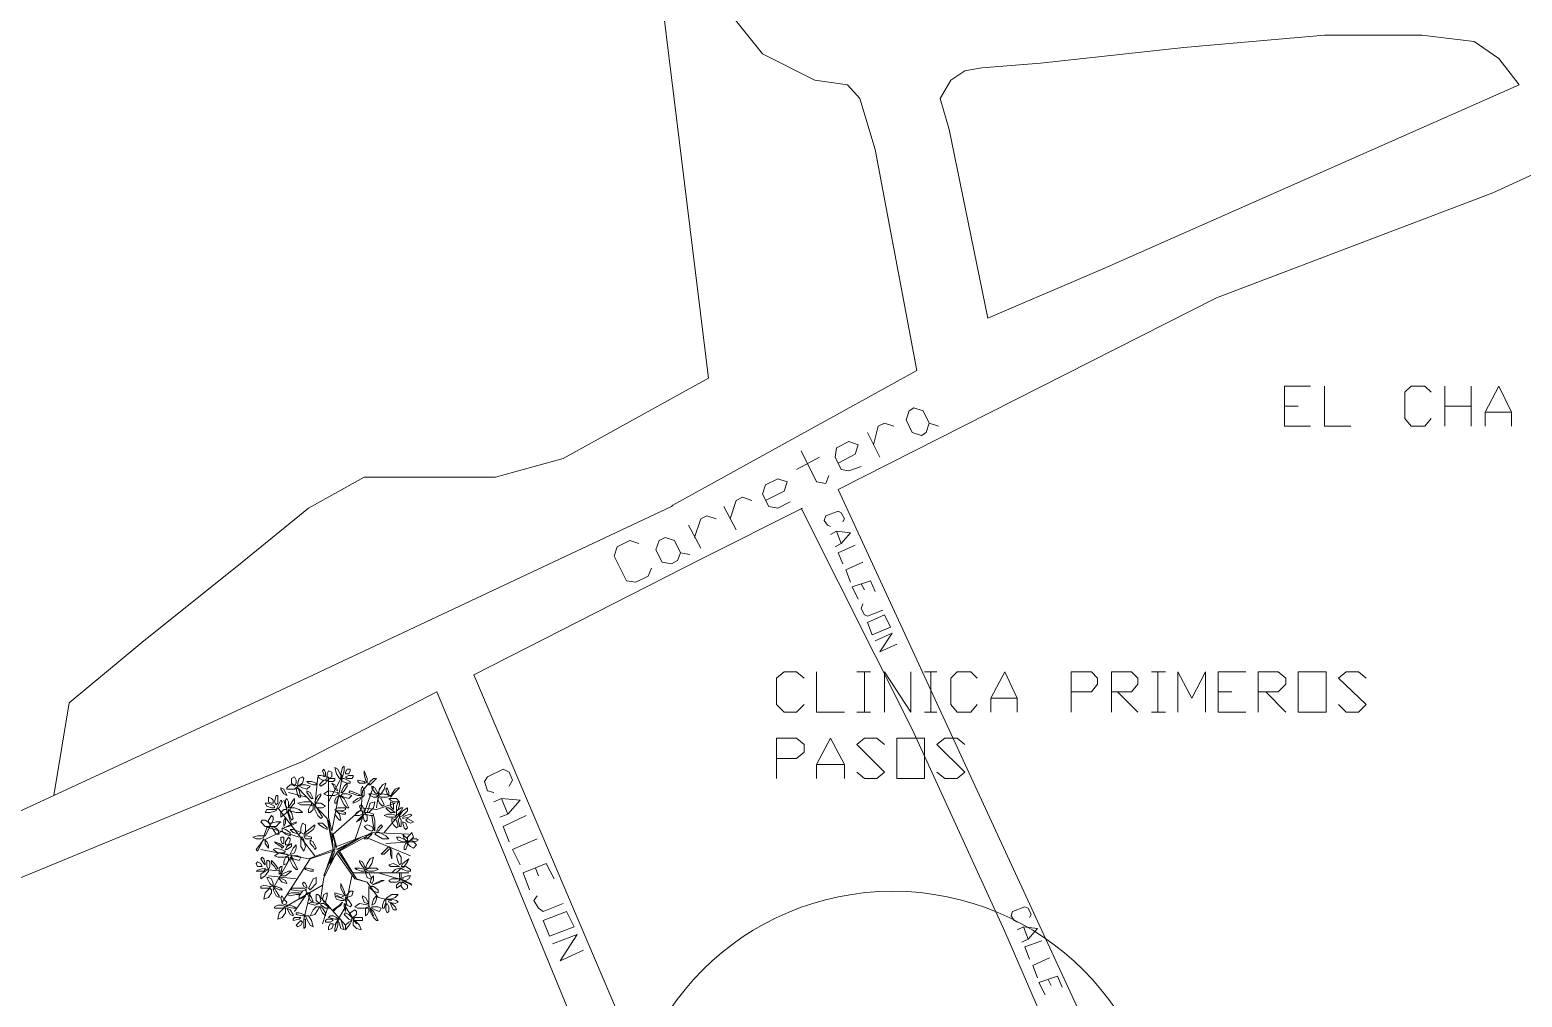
# Model space of a CAD drawing. Header units: millimetres. Extents: x 2576 to 2719, y 1757 to 1977.
# Drawn here: x 2622.21 to 2649.5, y 1828.21 to 1845.89 of the extents above; entities that cross this region are included whole.
import ezdxf

# ---------------------------------------------------------------- set-up
doc = ezdxf.new("R2010")
doc.units = ezdxf.units.MM
for name, color, linetype in [('PDF_0', 7, 'Continuous'), ('PDF_CVL_CUADCON_TIT', 7, 'Continuous'), ('PDF_outline', 7, 'Continuous')]:
    doc.layers.add(name, color=color, linetype=linetype)

msp = doc.modelspace()

# ---------------------------------------------------------------- linework, layer by layer
at = {"layer": 'PDF_0', "lineweight": 9}
for points in [[(2627.079, 1832.182), (2627.079, 1832.125), (2627.05, 1832.069), (2626.994, 1832.125), (2626.994, 1832.21), (2627.05, 1832.238)], [(2627.191, 1832.238), (2627.22, 1832.21), (2627.191, 1832.125), (2627.107, 1832.069), (2627.107, 1832.125), (2627.135, 1832.21)], [(2627.559, 1832.182), (2627.502, 1832.21), (2627.474, 1832.266), (2627.53, 1832.266), (2627.643, 1832.238), (2627.615, 1832.182)], [(2627.587, 1832.238), (2627.615, 1832.266), (2627.615, 1832.323), (2627.587, 1832.379), (2627.559, 1832.351), (2627.587, 1832.295)], [(2627.672, 1832.21), (2627.643, 1832.238), (2627.643, 1832.295), (2627.672, 1832.351), (2627.728, 1832.323), (2627.728, 1832.238)], [(2627.897, 1832.21), (2627.869, 1832.21), (2627.813, 1832.295), (2627.785, 1832.408), (2627.841, 1832.379), (2627.897, 1832.266)], [(2627.897, 1832.295), (2627.926, 1832.238), (2627.954, 1832.351), (2627.954, 1832.436), (2627.926, 1832.408)], [(2627.982, 1832.295), (2627.982, 1832.323), (2628.01, 1832.379), (2628.067, 1832.379), (2628.067, 1832.351), (2628.039, 1832.295)], [(2628.095, 1832.21), (2628.01, 1832.21), (2627.982, 1832.238), (2628.039, 1832.266), (2628.123, 1832.266), (2628.123, 1832.238)], [(2628.321, 1832.295), (2628.321, 1832.351), (2628.378, 1832.21), (2628.378, 1832.125), (2628.349, 1832.182)], [(2626.853, 1831.928), (2626.909, 1831.899), (2626.853, 1832.012), (2626.796, 1832.041), (2626.796, 1832.012)], [(2626.966, 1832.097), (2627.05, 1832.097), (2627.107, 1832.069), (2627.05, 1832.012), (2626.909, 1832.012), (2626.909, 1832.041)], [(2627.107, 1831.899), (2627.079, 1832.012), (2627.107, 1832.041), (2627.135, 1831.984), (2627.163, 1831.871), (2627.135, 1831.871)], [(2627.135, 1832.069), (2627.163, 1832.097), (2627.248, 1832.097), (2627.333, 1832.069), (2627.276, 1832.012), (2627.191, 1832.041)], [(2627.389, 1832.097), (2627.304, 1832.125), (2627.276, 1832.153), (2627.361, 1832.153), (2627.446, 1832.125), (2627.446, 1832.097)], [(2627.333, 1831.871), (2627.276, 1831.956), (2627.276, 1831.984), (2627.333, 1831.956), (2627.389, 1831.843), (2627.361, 1831.843)], [(2627.53, 1832.125), (2627.587, 1832.182), (2627.643, 1832.182), (2627.615, 1832.125), (2627.53, 1832.069), (2627.502, 1832.097)], [(2627.785, 1831.899), (2627.643, 1831.899), (2627.587, 1831.928), (2627.672, 1831.984), (2627.841, 1831.956), (2627.841, 1831.928)], [(2627.756, 1832.153), (2627.672, 1832.153), (2627.643, 1832.182), (2627.7, 1832.21), (2627.785, 1832.21), (2627.785, 1832.182)], [(2627.785, 1832.012), (2627.841, 1831.984), (2627.785, 1832.097), (2627.728, 1832.125), (2627.756, 1832.097)], [(2628.01, 1832.125), (2627.926, 1832.153), (2627.897, 1832.21), (2627.954, 1832.21), (2628.067, 1832.153), (2628.067, 1832.125)], [(2627.954, 1831.984), (2628.01, 1832.069), (2628.01, 1832.125), (2627.954, 1832.069), (2627.897, 1831.956), (2627.926, 1831.956)], [(2628.123, 1831.928), (2628.208, 1831.899), (2628.265, 1831.899), (2628.208, 1831.928), (2628.067, 1831.984), (2628.039, 1831.956)], [(2628.236, 1832.125), (2628.321, 1832.125), (2628.349, 1832.125), (2628.321, 1832.153), (2628.208, 1832.182), (2628.208, 1832.153)], [(2628.293, 1831.871), (2628.321, 1831.899), (2628.321, 1831.984), (2628.293, 1832.069), (2628.265, 1832.012), (2628.265, 1831.928)], [(2628.406, 1832.097), (2628.434, 1832.097), (2628.491, 1832.153), (2628.547, 1832.21), (2628.491, 1832.21), (2628.434, 1832.153)], [(2628.519, 1831.956), (2628.462, 1832.041), (2628.462, 1832.069), (2628.519, 1832.041), (2628.575, 1831.928), (2628.547, 1831.928)], [(2628.575, 1831.928), (2628.632, 1831.928), (2628.688, 1832.012), (2628.716, 1832.125), (2628.66, 1832.097), (2628.603, 1832.012)], [(2628.716, 1832.012), (2628.745, 1832.041), (2628.773, 1831.956), (2628.773, 1831.899), (2628.745, 1831.928)], [(2628.886, 1832.012), (2628.829, 1831.928), (2628.801, 1831.871), (2628.858, 1831.928), (2628.971, 1832.041), (2628.942, 1832.041)], [(2626.627, 1831.673), (2626.542, 1831.702), (2626.514, 1831.758), (2626.57, 1831.758), (2626.683, 1831.702), (2626.683, 1831.673)], [(2626.655, 1831.758), (2626.627, 1831.758), (2626.57, 1831.786), (2626.57, 1831.871), (2626.627, 1831.843), (2626.655, 1831.815)], [(2626.74, 1831.843), (2626.74, 1831.758), (2626.711, 1831.73), (2626.683, 1831.786), (2626.711, 1831.899), (2626.74, 1831.899)], [(2626.796, 1831.73), (2626.768, 1831.673), (2626.711, 1831.645), (2626.74, 1831.702), (2626.796, 1831.815), (2626.824, 1831.786)], [(2626.881, 1831.73), (2626.881, 1831.815), (2626.909, 1831.843), (2626.937, 1831.786), (2626.937, 1831.673), (2626.909, 1831.673)], [(2626.966, 1831.73), (2627.022, 1831.815), (2627.05, 1831.843), (2627.05, 1831.758), (2626.966, 1831.673), (2626.937, 1831.702)], [(2627.304, 1831.73), (2627.163, 1831.73), (2627.107, 1831.758), (2627.22, 1831.786), (2627.361, 1831.786), (2627.361, 1831.73)], [(2627.304, 1831.589), (2627.333, 1831.589), (2627.389, 1831.645), (2627.389, 1831.73), (2627.333, 1831.702), (2627.304, 1831.645)], [(2627.474, 1831.815), (2627.53, 1831.899), (2627.53, 1831.928), (2627.474, 1831.899), (2627.417, 1831.786), (2627.446, 1831.758)], [(2627.417, 1831.702), (2627.446, 1831.758), (2627.53, 1831.758), (2627.615, 1831.702), (2627.559, 1831.673), (2627.474, 1831.673)], [(2627.474, 1831.532), (2627.417, 1831.645), (2627.417, 1831.73), (2627.474, 1831.645), (2627.559, 1831.504), (2627.53, 1831.476)], [(2627.785, 1831.758), (2627.813, 1831.758), (2627.841, 1831.843), (2627.869, 1831.899), (2627.813, 1831.871), (2627.785, 1831.815)], [(2627.954, 1831.73), (2627.897, 1831.843), (2627.869, 1831.899), (2627.954, 1831.843), (2628.039, 1831.673), (2628.01, 1831.673)], [(2627.897, 1831.899), (2627.926, 1831.928), (2628.01, 1831.928), (2628.095, 1831.899), (2628.039, 1831.843), (2627.954, 1831.871)], [(2628.18, 1831.786), (2628.236, 1831.815), (2628.265, 1831.871), (2628.208, 1831.843), (2628.123, 1831.786), (2628.123, 1831.758)], [(2628.293, 1831.702), (2628.321, 1831.645), (2628.321, 1831.589), (2628.265, 1831.617), (2628.236, 1831.702), (2628.265, 1831.73)], [(2628.378, 1831.589), (2628.406, 1831.589), (2628.491, 1831.673), (2628.519, 1831.786), (2628.434, 1831.758), (2628.406, 1831.673)], [(2628.491, 1831.871), (2628.434, 1831.899), (2628.406, 1831.928), (2628.462, 1831.928), (2628.575, 1831.899), (2628.547, 1831.871)], [(2628.745, 1831.871), (2628.801, 1831.899), (2628.66, 1831.928), (2628.575, 1831.899), (2628.632, 1831.871)], [(2628.603, 1831.758), (2628.575, 1831.815), (2628.575, 1831.871), (2628.632, 1831.843), (2628.688, 1831.73), (2628.66, 1831.702)], [(2628.773, 1831.843), (2628.801, 1831.815), (2628.858, 1831.786), (2628.971, 1831.786), (2628.914, 1831.843), (2628.829, 1831.843)], [(2628.858, 1831.645), (2628.829, 1831.673), (2628.801, 1831.702), (2628.801, 1831.786), (2628.858, 1831.758), (2628.858, 1831.702)], [(2628.971, 1831.73), (2628.942, 1831.645), (2628.914, 1831.617), (2628.914, 1831.702), (2628.942, 1831.786), (2628.971, 1831.758)], [(2626.514, 1831.448), (2626.598, 1831.391), (2626.598, 1831.335), (2626.514, 1831.335), (2626.429, 1831.419), (2626.457, 1831.448)], [(2626.711, 1831.645), (2626.711, 1831.617), (2626.598, 1831.589), (2626.514, 1831.589), (2626.542, 1831.645), (2626.655, 1831.645)], [(2626.655, 1831.448), (2626.627, 1831.391), (2626.57, 1831.391), (2626.57, 1831.448), (2626.627, 1831.532), (2626.655, 1831.504)], [(2626.796, 1831.419), (2626.768, 1831.391), (2626.711, 1831.335), (2626.598, 1831.335), (2626.627, 1831.391), (2626.711, 1831.419)], [(2626.796, 1831.589), (2626.853, 1831.645), (2626.909, 1831.645), (2626.909, 1831.589), (2626.796, 1831.504), (2626.796, 1831.532)], [(2626.853, 1831.448), (2626.881, 1831.504), (2626.881, 1831.391), (2626.853, 1831.335), (2626.853, 1831.363)], [(2627.022, 1831.391), (2626.909, 1831.335), (2626.853, 1831.306), (2626.937, 1831.335), (2627.079, 1831.391), (2627.079, 1831.419)], [(2626.966, 1831.504), (2626.937, 1831.589), (2626.937, 1831.645), (2626.994, 1831.589), (2627.022, 1831.476), (2626.994, 1831.448)], [(2626.966, 1831.673), (2626.966, 1831.617), (2627.079, 1831.589), (2627.191, 1831.589), (2627.135, 1831.645), (2627.05, 1831.673)], [(2627.926, 1831.617), (2627.813, 1831.617), (2627.785, 1831.645), (2627.841, 1831.673), (2627.982, 1831.673), (2627.982, 1831.645)], [(2627.841, 1831.476), (2627.785, 1831.56), (2627.813, 1831.617), (2627.869, 1831.56), (2627.897, 1831.448), (2627.869, 1831.448)], [(2627.926, 1831.56), (2627.841, 1831.589), (2627.813, 1831.617), (2627.869, 1831.617), (2627.982, 1831.589), (2627.982, 1831.56)], [(2628.293, 1831.617), (2628.293, 1831.56), (2628.236, 1831.532), (2628.152, 1831.532), (2628.18, 1831.589), (2628.236, 1831.617)], [(2628.293, 1831.532), (2628.236, 1831.476), (2628.18, 1831.419), (2628.236, 1831.448), (2628.265, 1831.476)], [(2628.378, 1831.532), (2628.378, 1831.448), (2628.349, 1831.419), (2628.321, 1831.448), (2628.293, 1831.56), (2628.321, 1831.56)], [(2628.434, 1831.532), (2628.349, 1831.56), (2628.349, 1831.589), (2628.406, 1831.589), (2628.491, 1831.56), (2628.491, 1831.532)], [(2628.519, 1831.448), (2628.519, 1831.306), (2628.519, 1831.25), (2628.491, 1831.335), (2628.462, 1831.532), (2628.491, 1831.532)], [(2628.914, 1831.532), (2628.886, 1831.504), (2628.773, 1831.504), (2628.688, 1831.532), (2628.745, 1831.56), (2628.829, 1831.56)], [(2628.801, 1831.589), (2628.745, 1831.645), (2628.716, 1831.673), (2628.773, 1831.673), (2628.886, 1831.589), (2628.858, 1831.589)], [(2628.858, 1831.363), (2628.829, 1831.419), (2628.829, 1831.476), (2628.914, 1831.448), (2628.942, 1831.335), (2628.914, 1831.306)], [(2628.999, 1831.617), (2628.942, 1831.56), (2628.914, 1831.532), (2628.914, 1831.617), (2628.999, 1831.673), (2629.027, 1831.673)], [(2628.971, 1831.363), (2628.942, 1831.448), (2628.971, 1831.504), (2628.999, 1831.448), (2628.999, 1831.335), (2628.971, 1831.335)], [(2628.971, 1831.504), (2628.971, 1831.532), (2629.027, 1831.617), (2629.112, 1831.673), (2629.112, 1831.617), (2629.027, 1831.532)], [(2629.084, 1831.532), (2629.168, 1831.56), (2629.196, 1831.532), (2629.14, 1831.504), (2629.027, 1831.476), (2629.027, 1831.504)], [(2629.055, 1831.306), (2629.027, 1831.391), (2629.027, 1831.419), (2629.084, 1831.391), (2629.112, 1831.306), (2629.084, 1831.278)], [(2629.084, 1831.448), (2629.112, 1831.476), (2629.168, 1831.448), (2629.225, 1831.419), (2629.168, 1831.391), (2629.112, 1831.419)], [(2626.485, 1831.137), (2626.485, 1831.165), (2626.373, 1831.165), (2626.288, 1831.137), (2626.344, 1831.109), (2626.429, 1831.109)], [(2626.514, 1831.222), (2626.542, 1831.306), (2626.598, 1831.335), (2626.57, 1831.278), (2626.514, 1831.165), (2626.485, 1831.165)], [(2626.627, 1831.335), (2626.655, 1831.335), (2626.74, 1831.278), (2626.768, 1831.193), (2626.711, 1831.193), (2626.655, 1831.278)], [(2626.853, 1831.024), (2626.824, 1831.024), (2626.796, 1831.08), (2626.796, 1831.137), (2626.853, 1831.137), (2626.853, 1831.052)], [(2626.824, 1831.306), (2626.824, 1831.25), (2626.881, 1831.193), (2626.966, 1831.165), (2626.966, 1831.222), (2626.881, 1831.278)], [(2626.966, 1831.08), (2626.937, 1830.996), (2626.881, 1830.996), (2626.881, 1831.052), (2626.937, 1831.137), (2626.966, 1831.109)], [(2627.107, 1831.25), (2627.022, 1831.278), (2626.966, 1831.278), (2627.022, 1831.222), (2627.135, 1831.193), (2627.163, 1831.222)], [(2627.22, 1831.193), (2627.163, 1831.222), (2627.163, 1831.306), (2627.191, 1831.391), (2627.248, 1831.363), (2627.248, 1831.25)], [(2627.22, 1831.08), (2627.248, 1830.967), (2627.22, 1830.883), (2627.163, 1830.967), (2627.163, 1831.137), (2627.191, 1831.137)], [(2627.389, 1831.278), (2627.276, 1831.193), (2627.22, 1831.193), (2627.276, 1831.25), (2627.417, 1831.363), (2627.417, 1831.335)], [(2627.361, 1831.109), (2627.361, 1831.137), (2627.276, 1831.165), (2627.22, 1831.165), (2627.248, 1831.109), (2627.304, 1831.109)], [(2627.587, 1831.306), (2627.502, 1831.363), (2627.474, 1831.391), (2627.559, 1831.391), (2627.643, 1831.306), (2627.643, 1831.278)], [(2628.491, 1831.278), (2628.462, 1831.25), (2628.378, 1831.278), (2628.321, 1831.335), (2628.378, 1831.363), (2628.462, 1831.335)], [(2628.406, 1831.193), (2628.349, 1831.137), (2628.321, 1831.109), (2628.378, 1831.109), (2628.462, 1831.193), (2628.462, 1831.222)], [(2628.603, 1831.222), (2628.716, 1831.165), (2628.773, 1831.109), (2628.66, 1831.109), (2628.519, 1831.193), (2628.547, 1831.222)], [(2628.66, 1831.335), (2628.632, 1831.363), (2628.575, 1831.306), (2628.547, 1831.25), (2628.575, 1831.25), (2628.632, 1831.306)], [(2629.027, 1831.052), (2628.942, 1831.08), (2628.914, 1831.137), (2628.971, 1831.137), (2629.084, 1831.08), (2629.084, 1831.052)], [(2629.055, 1831.165), (2629.027, 1831.193), (2629.055, 1831.109), (2629.112, 1831.052), (2629.112, 1831.109)], [(2629.112, 1831.137), (2629.168, 1831.193), (2629.196, 1831.222), (2629.225, 1831.137), (2629.14, 1831.052), (2629.112, 1831.08)], [(2626.401, 1830.939), (2626.457, 1831.052), (2626.485, 1831.109), (2626.429, 1831.024), (2626.344, 1830.911), (2626.373, 1830.883)], [(2626.57, 1830.996), (2626.57, 1830.939), (2626.514, 1831.024), (2626.514, 1831.08), (2626.542, 1831.052)], [(2626.881, 1830.883), (2626.853, 1830.854), (2626.74, 1830.854), (2626.655, 1830.911), (2626.711, 1830.939), (2626.796, 1830.911)], [(2626.796, 1830.967), (2626.711, 1831.024), (2626.683, 1831.052), (2626.768, 1831.024), (2626.853, 1830.967), (2626.824, 1830.939)], [(2626.994, 1830.967), (2626.909, 1830.911), (2626.881, 1830.911), (2626.909, 1830.967), (2626.994, 1831.024), (2626.994, 1830.996)], [(2627.05, 1830.854), (2627.079, 1830.939), (2627.079, 1830.996), (2627.022, 1830.939), (2626.966, 1830.826), (2626.994, 1830.826)], [(2627.389, 1830.967), (2627.333, 1831.024), (2627.333, 1831.08), (2627.389, 1831.052), (2627.446, 1830.939), (2627.417, 1830.911)], [(2628.773, 1830.911), (2628.688, 1830.826), (2628.632, 1830.826), (2628.688, 1830.883), (2628.773, 1830.967), (2628.801, 1830.939)], [(2628.829, 1830.883), (2628.801, 1830.939), (2628.801, 1830.826), (2628.829, 1830.742), (2628.829, 1830.798)], [(2629.055, 1830.967), (2629.084, 1831.024), (2629.112, 1831.052), (2629.112, 1830.996), (2629.084, 1830.911), (2629.055, 1830.911)], [(2629.112, 1831.024), (2629.14, 1831.052), (2629.225, 1831.052), (2629.281, 1830.996), (2629.225, 1830.939), (2629.168, 1830.967)], [(2629.168, 1831.08), (2629.253, 1831.052), (2629.309, 1831.08), (2629.281, 1831.109), (2629.225, 1831.109)], [(2626.457, 1830.6), (2626.429, 1830.6), (2626.373, 1830.6), (2626.344, 1830.657), (2626.373, 1830.685), (2626.429, 1830.657)], [(2626.485, 1830.742), (2626.514, 1830.657), (2626.514, 1830.629), (2626.485, 1830.657), (2626.429, 1830.742), (2626.457, 1830.77)], [(2626.598, 1830.685), (2626.598, 1830.6), (2626.57, 1830.544), (2626.542, 1830.6), (2626.542, 1830.713), (2626.57, 1830.713)], [(2626.683, 1830.6), (2626.627, 1830.657), (2626.627, 1830.713), (2626.683, 1830.657), (2626.74, 1830.572), (2626.711, 1830.544)], [(2626.853, 1830.77), (2626.74, 1830.77), (2626.683, 1830.798), (2626.768, 1830.854), (2626.909, 1830.826), (2626.937, 1830.798)], [(2626.768, 1830.572), (2626.768, 1830.487), (2626.768, 1830.459), (2626.796, 1830.487), (2626.824, 1830.6), (2626.796, 1830.6)], [(2626.853, 1830.629), (2626.909, 1830.657), (2626.937, 1830.713), (2626.937, 1830.77), (2626.881, 1830.77), (2626.853, 1830.685)], [(2627.022, 1830.6), (2626.966, 1830.713), (2626.966, 1830.77), (2627.022, 1830.713), (2627.107, 1830.544), (2627.079, 1830.544)], [(2626.994, 1830.77), (2626.994, 1830.798), (2627.107, 1830.798), (2627.163, 1830.77), (2627.135, 1830.713), (2627.022, 1830.742)], [(2628.293, 1830.6), (2628.236, 1830.685), (2628.236, 1830.713), (2628.293, 1830.685), (2628.349, 1830.572), (2628.321, 1830.572)], [(2628.349, 1830.572), (2628.406, 1830.572), (2628.462, 1830.657), (2628.491, 1830.77), (2628.434, 1830.742), (2628.378, 1830.657)], [(2628.886, 1830.6), (2628.801, 1830.6), (2628.773, 1830.629), (2628.858, 1830.657), (2628.971, 1830.6), (2628.942, 1830.6)], [(2628.971, 1830.629), (2628.999, 1830.657), (2628.999, 1830.77), (2628.942, 1830.854), (2628.914, 1830.798), (2628.942, 1830.685)], [(2629.112, 1830.685), (2629.14, 1830.742), (2629.027, 1830.657), (2628.999, 1830.6), (2629.055, 1830.6)], [(2629.112, 1830.516), (2629.027, 1830.544), (2628.999, 1830.572), (2629.084, 1830.6), (2629.168, 1830.544), (2629.168, 1830.516)], [(2626.485, 1830.516), (2626.373, 1830.516), (2626.344, 1830.516), (2626.401, 1830.544), (2626.514, 1830.572), (2626.514, 1830.544)], [(2626.57, 1830.544), (2626.57, 1830.516), (2626.514, 1830.431), (2626.429, 1830.374), (2626.429, 1830.459), (2626.514, 1830.516)], [(2626.627, 1830.374), (2626.655, 1830.29), (2626.655, 1830.233), (2626.598, 1830.29), (2626.542, 1830.403), (2626.57, 1830.403)], [(2626.768, 1830.403), (2626.768, 1830.374), (2626.824, 1830.318), (2626.909, 1830.29), (2626.881, 1830.346), (2626.824, 1830.374)], [(2626.937, 1830.516), (2626.994, 1830.516), (2626.881, 1830.431), (2626.796, 1830.431), (2626.824, 1830.459)], [(2627.22, 1830.318), (2627.191, 1830.29), (2627.22, 1830.233), (2627.276, 1830.205), (2627.276, 1830.233), (2627.248, 1830.29)], [(2627.333, 1830.516), (2627.248, 1830.544), (2627.22, 1830.572), (2627.276, 1830.572), (2627.389, 1830.544), (2627.389, 1830.516)], [(2627.333, 1830.261), (2627.389, 1830.374), (2627.446, 1830.403), (2627.446, 1830.29), (2627.333, 1830.177), (2627.304, 1830.205)], [(2628.265, 1830.516), (2628.18, 1830.544), (2628.152, 1830.572), (2628.236, 1830.572), (2628.349, 1830.544), (2628.321, 1830.516)], [(2628.491, 1830.516), (2628.406, 1830.516), (2628.349, 1830.544), (2628.434, 1830.572), (2628.547, 1830.572), (2628.575, 1830.544)], [(2628.378, 1830.403), (2628.349, 1830.487), (2628.349, 1830.516), (2628.406, 1830.487), (2628.462, 1830.374), (2628.434, 1830.374)], [(2628.462, 1830.403), (2628.491, 1830.431), (2628.491, 1830.346), (2628.462, 1830.29), (2628.434, 1830.318)], [(2628.632, 1830.346), (2628.688, 1830.346), (2628.547, 1830.29), (2628.462, 1830.261), (2628.519, 1830.29)], [(2628.914, 1830.318), (2628.801, 1830.318), (2628.773, 1830.346), (2628.829, 1830.374), (2628.971, 1830.374), (2628.971, 1830.346)], [(2628.942, 1830.516), (2628.886, 1830.487), (2628.829, 1830.487), (2628.886, 1830.544), (2628.971, 1830.572), (2628.999, 1830.572)], [(2628.914, 1830.261), (2628.914, 1830.205), (2628.999, 1830.261), (2628.999, 1830.318), (2628.971, 1830.318)], [(2628.999, 1830.459), (2628.999, 1830.374), (2628.999, 1830.346), (2628.971, 1830.403), (2628.971, 1830.487), (2628.999, 1830.487)], [(2628.999, 1830.29), (2629.027, 1830.318), (2629.112, 1830.261), (2629.112, 1830.205), (2629.055, 1830.177), (2628.999, 1830.233)], [(2629.027, 1830.403), (2629.112, 1830.431), (2629.168, 1830.431), (2629.14, 1830.374), (2629.027, 1830.318), (2629.027, 1830.346)], [(2629.055, 1830.346), (2629.084, 1830.318), (2629.14, 1830.29), (2629.196, 1830.261), (2629.168, 1830.29), (2629.112, 1830.318)], [(2626.485, 1830.261), (2626.598, 1830.233), (2626.627, 1830.233), (2626.57, 1830.205), (2626.429, 1830.205), (2626.429, 1830.233)], [(2626.627, 1830.177), (2626.598, 1830.205), (2626.514, 1830.12), (2626.485, 1830.007), (2626.57, 1830.036), (2626.627, 1830.12)], [(2626.711, 1830.233), (2626.655, 1830.233), (2626.768, 1830.177), (2626.824, 1830.177), (2626.796, 1830.205)], [(2626.711, 1830.148), (2626.768, 1830.064), (2626.768, 1830.036), (2626.711, 1830.064), (2626.655, 1830.177), (2626.683, 1830.205)], [(2626.853, 1830.007), (2626.909, 1829.951), (2626.881, 1829.894), (2626.824, 1829.923), (2626.796, 1830.036), (2626.824, 1830.064)], [(2627.079, 1830.092), (2626.966, 1830.064), (2626.909, 1830.092), (2626.994, 1830.12), (2627.135, 1830.12), (2627.135, 1830.092)], [(2627.079, 1830.205), (2627.22, 1830.205), (2627.276, 1830.177), (2627.163, 1830.148), (2626.994, 1830.177), (2626.994, 1830.205)], [(2627.248, 1830.177), (2627.276, 1830.12), (2627.22, 1830.036), (2627.135, 1830.007), (2627.135, 1830.064), (2627.191, 1830.148)], [(2627.304, 1830.064), (2627.333, 1829.979), (2627.389, 1829.951), (2627.361, 1830.036), (2627.304, 1830.12), (2627.276, 1830.12)], [(2627.502, 1830.064), (2627.53, 1829.979), (2627.502, 1829.923), (2627.446, 1829.979), (2627.446, 1830.092), (2627.474, 1830.092)], [(2627.559, 1830.007), (2627.587, 1830.092), (2627.643, 1830.12), (2627.643, 1830.064), (2627.615, 1829.951), (2627.587, 1829.951)], [(2627.841, 1830.064), (2627.897, 1830.036), (2627.954, 1830.064), (2627.897, 1830.092), (2627.785, 1830.12), (2627.785, 1830.092)], [(2627.954, 1829.979), (2627.954, 1830.007), (2627.869, 1830.036), (2627.785, 1830.064), (2627.813, 1830.007), (2627.897, 1829.979)], [(2627.897, 1830.205), (2627.897, 1830.29), (2627.954, 1830.148), (2627.982, 1830.064), (2627.954, 1830.092)], [(2627.982, 1830.036), (2628.01, 1830.036), (2628.095, 1830.064), (2628.123, 1830.148), (2628.067, 1830.148), (2628.01, 1830.092)], [(2628.321, 1829.951), (2628.293, 1830.036), (2628.293, 1830.064), (2628.349, 1830.036), (2628.406, 1829.923), (2628.378, 1829.923)], [(2628.434, 1830.233), (2628.434, 1830.205), (2628.491, 1830.148), (2628.575, 1830.12), (2628.575, 1830.177), (2628.491, 1830.233)], [(2628.519, 1829.923), (2628.462, 1829.894), (2628.491, 1830.007), (2628.547, 1830.064), (2628.547, 1830.007)], [(2628.716, 1830.007), (2628.745, 1830.036), (2628.829, 1830.092), (2628.942, 1830.092), (2628.886, 1830.036), (2628.801, 1830.007)], [(2626.74, 1829.894), (2626.824, 1829.894), (2626.881, 1829.866), (2626.824, 1829.838), (2626.683, 1829.838), (2626.683, 1829.866)], [(2626.881, 1829.838), (2626.853, 1829.838), (2626.768, 1829.753), (2626.74, 1829.64), (2626.824, 1829.668), (2626.881, 1829.753)], [(2626.966, 1829.894), (2627.05, 1829.866), (2627.079, 1829.838), (2627.022, 1829.838), (2626.909, 1829.866), (2626.909, 1829.894)], [(2626.966, 1829.81), (2626.909, 1829.838), (2626.966, 1829.725), (2627.022, 1829.697), (2627.022, 1829.725)], [(2627.361, 1829.951), (2627.304, 1829.923), (2627.417, 1829.894), (2627.502, 1829.923), (2627.474, 1829.923)], [(2627.502, 1829.866), (2627.446, 1829.866), (2627.389, 1829.81), (2627.333, 1829.697), (2627.417, 1829.725), (2627.474, 1829.81)], [(2627.559, 1829.838), (2627.615, 1829.753), (2627.615, 1829.697), (2627.559, 1829.753), (2627.502, 1829.866), (2627.53, 1829.866)], [(2627.587, 1829.923), (2627.672, 1829.866), (2627.7, 1829.838), (2627.615, 1829.838), (2627.53, 1829.894), (2627.53, 1829.923)], [(2627.813, 1829.838), (2627.897, 1829.894), (2627.926, 1829.951), (2627.869, 1829.894), (2627.756, 1829.81), (2627.756, 1829.781)], [(2627.982, 1829.81), (2627.982, 1829.781), (2627.954, 1829.866), (2627.954, 1829.923), (2627.982, 1829.894)], [(2628.01, 1829.894), (2627.982, 1829.979), (2627.982, 1830.036), (2628.039, 1829.979), (2628.095, 1829.894), (2628.067, 1829.866)], [(2628.18, 1829.725), (2628.123, 1829.668), (2628.095, 1829.668), (2628.067, 1829.753), (2628.152, 1829.81), (2628.18, 1829.781)], [(2628.321, 1829.838), (2628.208, 1829.838), (2628.152, 1829.866), (2628.236, 1829.923), (2628.406, 1829.894), (2628.406, 1829.866)], [(2628.349, 1829.697), (2628.378, 1829.725), (2628.406, 1829.781), (2628.406, 1829.838), (2628.349, 1829.838), (2628.349, 1829.753)], [(2628.491, 1829.668), (2628.434, 1829.781), (2628.434, 1829.838), (2628.491, 1829.781), (2628.575, 1829.612), (2628.547, 1829.612)], [(2628.462, 1829.838), (2628.462, 1829.866), (2628.575, 1829.866), (2628.632, 1829.838), (2628.603, 1829.781), (2628.519, 1829.81)], [(2628.66, 1829.894), (2628.688, 1829.979), (2628.716, 1830.007), (2628.716, 1829.951), (2628.688, 1829.838), (2628.66, 1829.838)], [(2628.716, 1829.81), (2628.716, 1829.894), (2628.745, 1829.923), (2628.773, 1829.866), (2628.773, 1829.781), (2628.745, 1829.753)], [(2628.829, 1830.007), (2628.914, 1829.979), (2628.942, 1829.951), (2628.886, 1829.923), (2628.773, 1829.951), (2628.773, 1829.979)], [(2628.801, 1829.923), (2628.829, 1829.923), (2628.886, 1829.866), (2628.914, 1829.81), (2628.858, 1829.81), (2628.829, 1829.866)], [(2627.05, 1829.668), (2627.135, 1829.668), (2627.163, 1829.668), (2627.135, 1829.64), (2627.022, 1829.612), (2627.022, 1829.64)], [(2627.135, 1829.753), (2627.22, 1829.725), (2627.248, 1829.697), (2627.191, 1829.697), (2627.079, 1829.725), (2627.079, 1829.753)], [(2627.163, 1829.612), (2627.191, 1829.584), (2627.163, 1829.527), (2627.107, 1829.499), (2627.079, 1829.527), (2627.135, 1829.584)], [(2627.248, 1829.584), (2627.248, 1829.499), (2627.22, 1829.471), (2627.22, 1829.527), (2627.22, 1829.64), (2627.248, 1829.64)], [(2627.248, 1829.697), (2627.304, 1829.697), (2627.361, 1829.612), (2627.389, 1829.499), (2627.333, 1829.527), (2627.276, 1829.64)], [(2627.643, 1829.64), (2627.728, 1829.64), (2627.756, 1829.612), (2627.7, 1829.584), (2627.615, 1829.584), (2627.615, 1829.612)], [(2627.756, 1829.697), (2627.813, 1829.668), (2627.841, 1829.64), (2627.785, 1829.64), (2627.672, 1829.668), (2627.7, 1829.697)], [(2627.756, 1829.555), (2627.756, 1829.527), (2627.728, 1829.471), (2627.672, 1829.442), (2627.672, 1829.499), (2627.7, 1829.555)], [(2627.841, 1829.527), (2627.813, 1829.442), (2627.785, 1829.414), (2627.785, 1829.471), (2627.813, 1829.584), (2627.841, 1829.584)], [(2627.841, 1829.64), (2627.897, 1829.64), (2627.926, 1829.527), (2627.954, 1829.442), (2627.897, 1829.471), (2627.869, 1829.555)], [(2628.039, 1829.725), (2628.095, 1829.668), (2628.095, 1829.612), (2628.039, 1829.64), (2627.954, 1829.725), (2627.982, 1829.753)], [(2627.982, 1829.527), (2628.039, 1829.584), (2628.095, 1829.612), (2628.067, 1829.555), (2627.982, 1829.442), (2627.982, 1829.471)], [(2628.293, 1829.668), (2628.293, 1829.612), (2628.208, 1829.612), (2628.123, 1829.612), (2628.152, 1829.668), (2628.236, 1829.668)], [(2628.123, 1829.584), (2628.152, 1829.612), (2628.236, 1829.527), (2628.265, 1829.442), (2628.18, 1829.471), (2628.123, 1829.527)]]:
    msp.add_lwpolyline(points, close=True, dxfattribs=at)
for points in [[(2627.417, 1831.702), (2627.474, 1832.238)], [(2627.672, 1831.786), (2627.926, 1832.266), (2627.728, 1831.25), (2627.672, 1831.504), (2627.672, 1832.238)], [(2627.276, 1831.871), (2626.937, 1831.956)], [(2627.756, 1830.911), (2627.643, 1831.476), (2627.107, 1832.041)], [(2628.406, 1832.125), (2628.293, 1831.984), (2628.265, 1831.645), (2627.756, 1831.193), (2627.813, 1830.967), (2628.491, 1831.222), (2627.869, 1830.883), (2628.18, 1830.374), (2628.378, 1830.318)], [(2628.152, 1831.08), (2628.491, 1832.069)], [(2628.547, 1831.673), (2628.603, 1832.041)], [(2626.994, 1831.363), (2626.853, 1831.815)], [(2628.265, 1831.673), (2628.547, 1831.645), (2628.886, 1831.758)], [(2627.417, 1830.798), (2626.74, 1831.673)], [(2627.672, 1831.448), (2627.756, 1830.911), (2627.728, 1831.222), (2627.813, 1830.939), (2627.785, 1831.024), (2627.785, 1830.911), (2627.756, 1830.883)], [(2628.688, 1831.222), (2628.999, 1831.589)], [(2626.824, 1831.25), (2626.485, 1831.08)], [(2627.135, 1831.137), (2626.514, 1831.335)], [(2627.841, 1830.911), (2628.01, 1830.996), (2627.813, 1830.911), (2628.265, 1831.137), (2627.841, 1830.883), (2627.7, 1830.657), (2627.785, 1830.883), (2627.615, 1830.516), (2627.756, 1830.883), (2627.333, 1830.742), (2626.824, 1829.951)], [(2628.349, 1831.137), (2629.168, 1830.798)], [(2628.462, 1831.222), (2629.14, 1831.193)], [(2627.587, 1830.431), (2627.756, 1830.911), (2627.304, 1830.742), (2626.429, 1830.911)], [(2627.841, 1830.883), (2628.18, 1830.374), (2627.841, 1830.883)], [(2628.716, 1831.024), (2629.168, 1831.052)], [(2626.994, 1830.798), (2626.655, 1830.205)], [(2628.829, 1829.979), (2628.575, 1830.036), (2628.378, 1830.318), (2628.152, 1830.374), (2627.813, 1830.854), (2627.587, 1830.403), (2627.53, 1830.036), (2627.982, 1829.527)], [(2626.824, 1830.516), (2626.514, 1830.544)], [(2627.079, 1830.374), (2626.57, 1830.431)], [(2628.095, 1830.431), (2627.982, 1829.866)], [(2628.123, 1830.487), (2629.14, 1830.487)], [(2628.575, 1830.487), (2629.055, 1830.346)], [(2627.559, 1830.261), (2626.881, 1829.866)], [(2627.248, 1830.064), (2627.05, 1829.781)], [(2627.333, 1830.12), (2627.22, 1829.64)], [(2628.406, 1830.233), (2628.406, 1829.894), (2628.491, 1829.697)], [(2627.672, 1829.894), (2627.559, 1829.555)], [(2628.18, 1829.555), (2627.982, 1829.866), (2627.785, 1829.527)]]:
    msp.add_lwpolyline(points, dxfattribs=at)
at = {"layer": 'PDF_0', "lineweight": 50}
msp.add_arc((2647.284, 1876.221), 51.834, 259.6674, 337.6648, dxfattribs=at)
at = {"layer": 'PDF_CVL_CUADCON_TIT', "lineweight": 9}
for points in [[(2633.602, 1847.798), (2634.619, 1839.524), (2631.964, 1838.056), (2630.721, 1837.717), (2629.705, 1837.717), (2628.321, 1837.717), (2627.304, 1837.152), (2626.09, 1836.164), (2624.255, 1834.695), (2622.927, 1833.594), (2622.645, 1831.899)], [(2633.969, 1837.208), (2638.431, 1839.665), (2637.668, 1843.704), (2637.386, 1844.635), (2637.16, 1844.89), (2636.567, 1844.974), (2635.607, 1845.454), (2635.014, 1846.189)], [(2657.719, 1834.921), (2659.667, 1833.001), (2657.606, 1829.64), (2654.838, 1830.826), (2657.719, 1834.921), (2654.047, 1840.23), (2653.087, 1844.805), (2648.964, 1842.913), (2643.909, 1840.993)], [(2645.632, 1838.649), (2645.152, 1838.649), (2645.152, 1839.383), (2645.632, 1839.383)], [(2645.886, 1839.383), (2645.886, 1838.649), (2646.366, 1838.649)], [(2647.835, 1838.79), (2647.722, 1838.649), (2647.468, 1838.649), (2647.355, 1838.79), (2647.355, 1839.27), (2647.468, 1839.383), (2647.722, 1839.383), (2647.835, 1839.27)], [(2648.089, 1838.649), (2648.089, 1839.383)], [(2648.569, 1839.383), (2648.569, 1838.649)], [(2648.823, 1838.649), (2648.823, 1838.903), (2649.077, 1839.383), (2649.303, 1838.903), (2649.303, 1838.649)], [(2645.152, 1839.016), (2645.406, 1839.016)], [(2648.089, 1839.016), (2648.569, 1839.016)], [(2648.823, 1838.903), (2649.303, 1838.903)], [(2637.753, 1838.084), (2637.527, 1838.536)], [(2637.64, 1838.31), (2637.725, 1838.649), (2637.838, 1838.705), (2638.007, 1838.649)], [(2638.657, 1838.705), (2638.826, 1838.649)], [(2636.991, 1837.971), (2637.301, 1838.14), (2637.358, 1838.31), (2637.188, 1838.366), (2636.962, 1838.253), (2636.934, 1838.084), (2637.047, 1837.858), (2637.188, 1837.83), (2637.414, 1837.914)], [(2636.228, 1837.858), (2636.652, 1838.084)], [(2636.313, 1838.197), (2636.595, 1837.632), (2636.765, 1837.604), (2636.821, 1837.745)], [(2635.663, 1837.293), (2636.002, 1837.463), (2636.059, 1837.632), (2635.889, 1837.688), (2635.663, 1837.576), (2635.607, 1837.406), (2635.72, 1837.18), (2635.889, 1837.152), (2636.115, 1837.265)], [(2652.974, 1818.711), (2646.705, 1823.314), (2643.655, 1825.687), (2642.413, 1826.308), (2641.453, 1827.833), (2636.991, 1837.491)], [(2635.127, 1836.757), (2634.901, 1837.18)], [(2635.014, 1836.954), (2635.127, 1837.293), (2635.24, 1837.35), (2635.409, 1837.293)], [(2636.313, 1837.152), (2638.346, 1833.114), (2640.041, 1829.414), (2641.678, 1825.63), (2642.752, 1821.338), (2643.74, 1816.509), (2644.135, 1816.593), (2643.345, 1819.841), (2642.469, 1824.02), (2642.017, 1825.404), (2642.61, 1825.743), (2644.7, 1824.19), (2650.292, 1819.559)], [(2634.364, 1836.615), (2634.477, 1836.954), (2634.59, 1837.011), (2634.76, 1836.954)], [(2636.849, 1836.813), (2636.793, 1836.841), (2636.736, 1836.926), (2636.765, 1837.011), (2636.991, 1837.095), (2637.047, 1837.067), (2637.104, 1836.954), (2637.075, 1836.898)], [(2634.477, 1836.418), (2634.251, 1836.841)], [(2636.849, 1836.672), (2636.962, 1836.728), (2637.217, 1836.7), (2637.047, 1836.502), (2636.934, 1836.446)], [(2636.962, 1836.728), (2637.047, 1836.502)], [(2633.574, 1836.051), (2633.517, 1835.909), (2633.291, 1835.796), (2633.122, 1835.825), (2632.896, 1836.276), (2632.952, 1836.446), (2633.178, 1836.559), (2633.348, 1836.502)], [(2634.11, 1836.333), (2634.28, 1836.305)], [(2637.301, 1836.474), (2636.991, 1836.333), (2637.075, 1836.135)], [(2637.442, 1836.164), (2637.132, 1836.022), (2637.217, 1835.796)], [(2637.358, 1835.486), (2637.245, 1835.712), (2637.584, 1835.825), (2637.668, 1835.627)], [(2637.414, 1835.768), (2637.471, 1835.655)], [(2637.442, 1835.401), (2637.414, 1835.316), (2637.471, 1835.203), (2637.527, 1835.175), (2637.81, 1835.288)], [(2637.668, 1834.723), (2637.979, 1834.864), (2637.753, 1834.526), (2638.064, 1834.667)], [(2636.369, 1833.565), (2636.228, 1833.424), (2636.002, 1833.424), (2635.861, 1833.565), (2635.861, 1834.046), (2636.002, 1834.159), (2636.228, 1834.159), (2636.369, 1834.046)], [(2636.595, 1834.159), (2636.595, 1833.424), (2637.104, 1833.424)], [(2637.33, 1834.159), (2637.584, 1834.159)], [(2637.471, 1834.159), (2637.471, 1833.424)], [(2637.838, 1833.424), (2637.838, 1834.159), (2638.318, 1833.424), (2638.318, 1834.159)], [(2638.572, 1834.159), (2638.798, 1834.159)], [(2638.685, 1834.159), (2638.685, 1833.424)], [(2639.532, 1833.565), (2639.419, 1833.424), (2639.165, 1833.424), (2639.052, 1833.565), (2639.052, 1834.046), (2639.165, 1834.159), (2639.419, 1834.159), (2639.532, 1834.046)], [(2639.786, 1833.424), (2639.786, 1833.678), (2640.041, 1834.159), (2640.266, 1833.678), (2640.266, 1833.424)], [(2641.255, 1833.424), (2641.255, 1834.159), (2641.622, 1834.159), (2641.735, 1834.046), (2641.735, 1833.933), (2641.622, 1833.791), (2641.255, 1833.791)], [(2641.989, 1833.424), (2641.989, 1834.159), (2642.356, 1834.159), (2642.469, 1834.046), (2642.469, 1833.933), (2642.356, 1833.791), (2641.989, 1833.791)], [(2642.723, 1834.159), (2642.977, 1834.159)], [(2642.836, 1834.159), (2642.836, 1833.424)], [(2643.203, 1833.424), (2643.203, 1834.159), (2643.458, 1833.678), (2643.712, 1834.159), (2643.712, 1833.424)], [(2644.446, 1833.424), (2643.938, 1833.424), (2643.938, 1834.159), (2644.446, 1834.159)], [(2644.672, 1833.424), (2644.672, 1834.159), (2645.039, 1834.159), (2645.18, 1834.046), (2645.18, 1833.933), (2645.039, 1833.791), (2644.672, 1833.791)], [(2646.14, 1833.565), (2646.281, 1833.424), (2646.507, 1833.424), (2646.649, 1833.565), (2646.14, 1834.046), (2646.281, 1834.159), (2646.507, 1834.159), (2646.649, 1834.046)], [(2629.648, 1833.791), (2630.326, 1832.182), (2632.896, 1825.941), (2635.437, 1820.01), (2637.612, 1814.927), (2638.177, 1815.181), (2637.33, 1816.904), (2636.736, 1818.062), (2636.341, 1817.892), (2635.805, 1819.191), (2636.426, 1819.417), (2636.567, 1819.474), (2630.326, 1834.102)], [(2639.786, 1833.678), (2640.266, 1833.678)], [(2642.102, 1833.791), (2642.469, 1833.424)], [(2643.938, 1833.791), (2644.192, 1833.791)], [(2644.813, 1833.791), (2645.18, 1833.424)], [(2637.33, 1833.424), (2637.584, 1833.424)], [(2638.572, 1833.424), (2638.798, 1833.424)], [(2642.723, 1833.424), (2642.977, 1833.424)], [(2635.861, 1832.21), (2635.861, 1832.944), (2636.228, 1832.944), (2636.369, 1832.831), (2636.369, 1832.69), (2636.228, 1832.577), (2635.861, 1832.577)], [(2636.595, 1832.21), (2636.595, 1832.464), (2636.849, 1832.944), (2637.104, 1832.464), (2637.104, 1832.21)], [(2637.33, 1832.323), (2637.471, 1832.21), (2637.697, 1832.21), (2637.838, 1832.323), (2637.33, 1832.831), (2637.471, 1832.944), (2637.697, 1832.944), (2637.838, 1832.831)], [(2638.798, 1832.323), (2638.939, 1832.21), (2639.165, 1832.21), (2639.306, 1832.323), (2638.798, 1832.831), (2638.939, 1832.944), (2639.165, 1832.944), (2639.306, 1832.831)], [(2630.693, 1831.956), (2630.58, 1831.984), (2630.524, 1832.153), (2630.58, 1832.238), (2630.863, 1832.379), (2630.976, 1832.323), (2631.032, 1832.182), (2630.976, 1832.069)], [(2636.595, 1832.464), (2637.104, 1832.464)], [(2630.693, 1831.786), (2630.834, 1831.843), (2631.173, 1831.815), (2630.947, 1831.56), (2630.806, 1831.504)], [(2630.834, 1831.843), (2630.947, 1831.56)], [(2631.286, 1831.532), (2630.863, 1831.335), (2630.976, 1831.052)], [(2631.484, 1831.109), (2631.032, 1830.911), (2631.173, 1830.629)], [(2631.343, 1830.177), (2631.23, 1830.487), (2631.653, 1830.657), (2631.795, 1830.374)], [(2631.456, 1830.572), (2631.512, 1830.431)], [(2631.484, 1830.064), (2631.427, 1829.979), (2631.512, 1829.838), (2631.597, 1829.781), (2631.964, 1829.923)], [(2640.266, 1829.584), (2640.21, 1829.612), (2640.153, 1829.697), (2640.182, 1829.781), (2640.408, 1829.866), (2640.464, 1829.838), (2640.521, 1829.725), (2640.492, 1829.668)], [(2640.266, 1829.442), (2640.379, 1829.499), (2640.634, 1829.471), (2640.464, 1829.273), (2640.351, 1829.217)], [(2640.379, 1829.499), (2640.464, 1829.273)], [(2631.766, 1829.188), (2632.218, 1829.358), (2631.908, 1828.878), (2632.331, 1829.075)], [(2640.718, 1829.245), (2640.408, 1829.132), (2640.492, 1828.906)], [(2640.859, 1828.934), (2640.549, 1828.793), (2640.634, 1828.567)], [(2640.775, 1828.256), (2640.662, 1828.482), (2641.001, 1828.595), (2641.085, 1828.398)], [(2640.831, 1828.539), (2640.888, 1828.426)]]:
    msp.add_lwpolyline(points, dxfattribs=at)
for points in [[(2639.73, 1840.625), (2639.024, 1844.071), (2638.854, 1844.635), (2639.052, 1844.974), (2639.306, 1845.144), (2639.617, 1845.2), (2640.69, 1845.285), (2643.316, 1845.567), (2645.886, 1845.793), (2647.665, 1845.793), (2648.625, 1845.68), (2649.077, 1845.37), (2649.444, 1844.89), (2641.848, 1841.529)], [(2638.6, 1838.536), (2638.516, 1838.479), (2638.346, 1838.536), (2638.233, 1838.762), (2638.29, 1838.931), (2638.374, 1838.987), (2638.544, 1838.931), (2638.657, 1838.705)], [(2634.054, 1836.192), (2633.941, 1836.135), (2633.771, 1836.164), (2633.658, 1836.389), (2633.715, 1836.559), (2633.828, 1836.615), (2633.997, 1836.559), (2634.11, 1836.333)], [(2637.527, 1835.062), (2637.838, 1835.203), (2637.951, 1834.977), (2637.612, 1834.836)], [(2645.406, 1833.424), (2645.406, 1834.159), (2645.914, 1834.159), (2645.914, 1833.424)], [(2638.064, 1832.21), (2638.064, 1832.944), (2638.572, 1832.944), (2638.572, 1832.21)], [(2631.597, 1829.612), (2632.02, 1829.781), (2632.162, 1829.499), (2631.71, 1829.33)]]:
    msp.add_lwpolyline(points, close=True, dxfattribs=at)
at = {"layer": 'PDF_CVL_CUADCON_TIT', "lineweight": 20}
msp.add_circle((2637.993, 1825.221), 4.928, dxfattribs=at)
at = {"layer": 'PDF_outline', "lineweight": 9}
for points in [[(2643.909, 1840.993), (2636.991, 1837.491)], [(2612.14, 1828.934), (2617.364, 1830.205), (2619.03, 1830.431), (2620.809, 1831.052), (2626.485, 1833.678), (2633.941, 1837.18), (2633.969, 1837.208)], [(2636.341, 1837.152), (2634.477, 1836.22), (2630.326, 1834.102)], [(2629.648, 1833.791), (2627.191, 1832.521), (2621.233, 1830.064), (2621.205, 1830.036), (2619.426, 1829.386), (2617.816, 1828.821), (2617.731, 1828.793), (2612.337, 1827.381)]]:
    msp.add_lwpolyline(points, dxfattribs=at)

doc.saveas('drawing.dxf')
